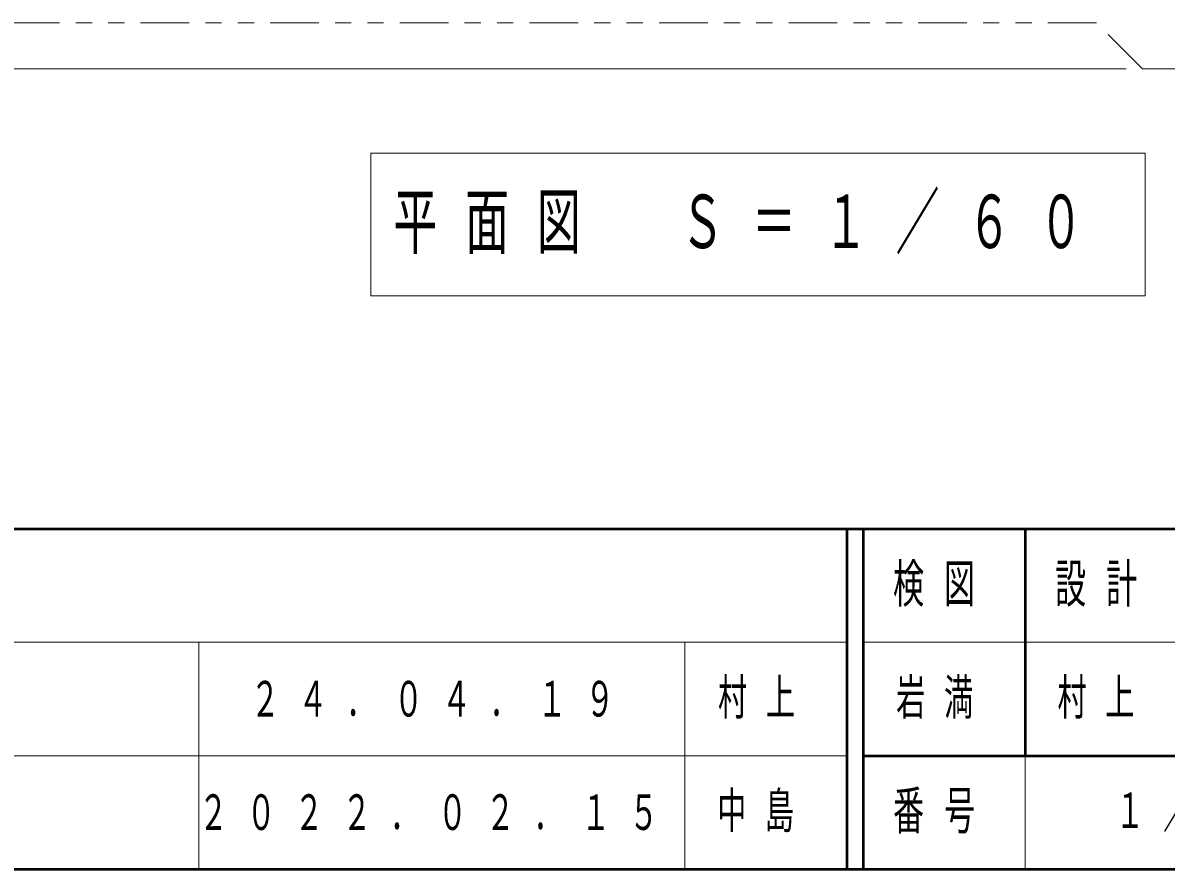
# Model space of a CAD drawing. Units: millimetres on the paper, scale 1:60. Extents: x -385 to 0, y -594 to 267.
# Drawn here: x -294.4 to -223.8, y 0 to 52.2 of the extents above; entities that cross this region are included whole.
import ezdxf

# ---------------------------------------------------------------- set-up
doc = ezdxf.new("R2010")
doc.units = ezdxf.units.MM
doc.linetypes.add('USER3', pattern=[8, 3, -1, 1, -1, 1, -1])
doc.layers.add('LY_1', color=140, linetype='Continuous', lineweight=50)
doc.styles.add('ＭＳ ゴシック', font='')
doc.styles.get('ＭＳ ゴシック').set_extended_font_data('MS Gothic')

msp = doc.modelspace()

# ---------------------------------------------------------------- linework, layer by layer
at = {"layer": 'LY_1', "color": 7, "linetype": 'USER3', "lineweight": 13}
for p, q in [((-228.088, 52.234), (-312.632, 52.234)), ((-225.254, 49.4), (-228.088, 52.234)), ((-190.459, 49.4), (-225.254, 49.4))]:
    msp.add_line(p, q, dxfattribs=at)
at = {"layer": 'LY_1', "color": 7, "lineweight": 13}
for p, q in [((-230.968, 49.4), (-362.273, 49.4)), ((-226.254, 49.4), (-352.273, 49.4)), ((-272.881, 44.189), (-272.881, 35.389)), ((-225.081, 44.189), (-272.881, 44.189)), ((-225.081, 35.389), (-225.081, 44.189)), ((-272.881, 35.389), (-225.081, 35.389)), ((-385, 14), (-243.5, 14)), ((-283.5, 14), (-283.5, 0)), ((-253.5, 14), (-253.5, 0)), ((-242.5, 14), (-187.5, 14)), ((-385, 7), (-243.5, 7)), ((-232.5, 7), (-232.5, 0))]:
    msp.add_line(p, q, dxfattribs=at)
at = {"layer": 'LY_1', "color": 7}
for p, q in [((-385, 21), (0, 21)), ((-385, 0), (0, 0))]:
    msp.add_line(p, q, dxfattribs=at)
at = {"layer": 'LY_1'}
for p, q in [((-243.5, 21), (-243.5, 0)), ((-242.5, 21), (-242.5, 0)), ((-232.5, 21), (-232.5, 7)), ((-242.5, 7), (0, 7))]:
    msp.add_line(p, q, dxfattribs=at)

# ---------------------------------------------------------------- texts
at = {"layer": 'LY_1', "color": 7, "style": 'ＭＳ ゴシック'}
for s, insert, char_height, attachment_point in [('\\T1.64;\\W0.6;平面図\u3000Ｓ＝１／６０', (-271.481, 39.789), 3.299, 4), ('\\T1.64;\\W0.6;検図', (-237.5, 17.5), 2.346, 5), ('\\T1.64;\\W0.6;設計', (-227.5, 17.5), 2.346, 5), ('\\T1.64;\\W0.6;村上', (-248.5, 10.5), 2.199, 5), ('\\T1.64;\\W0.6;岩満', (-237.5, 10.5), 2.199, 5), ('\\T1.64;\\W0.6;村上', (-230.5, 10.5), 2.199, 4), ('\\T1.64;\\W0.6;２４．０４．１９', (-268.5, 10.5), 2.199, 5), ('\\T1.64;\\W0.6;中島', (-251.5, 3.5), 2.199, 4), ('\\T1.64;\\W0.6;番号', (-237.5, 3.5), 2.346, 5), ('\\T1.64;\\W0.6;１／３', (-222.5, 3.5), 2.199, 5), ('\\T1.64;\\W0.6;２０２２．０２．１５', (-283.5, 3.5), 2.199, 4)]:
    msp.add_mtext(s, dxfattribs=dict(at, insert=insert, char_height=char_height, attachment_point=attachment_point))

doc.saveas('drawing.dxf')
